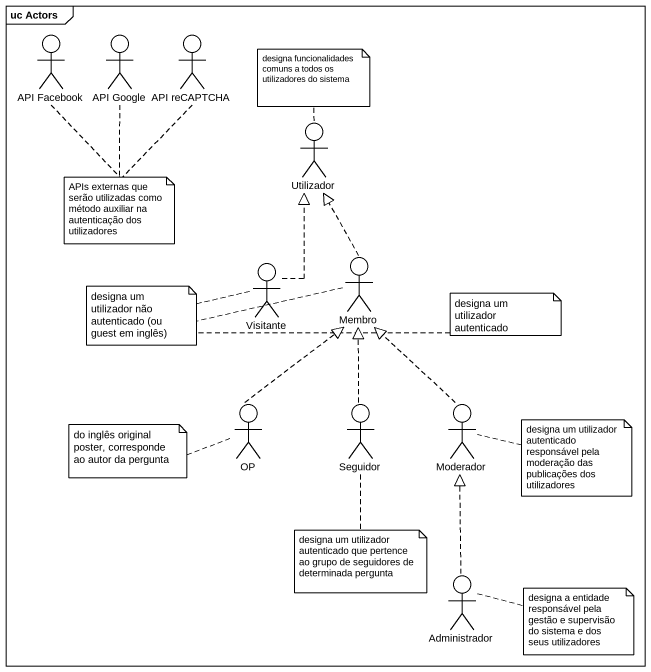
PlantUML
@startuml
mainframe uc Actors
actor "API Facebook" as API_Facebook
actor "API Google" as API_Google
actor "API reCAPTCHA" as API_reCAPTCHA
actor Utilizador
actor Visitante
actor Membro
actor OP
actor Seguidor
actor Moderador
actor Administrador
Visitante .up.|> Utilizador
Membro .up.|> Utilizador
OP .up.|> Membro
Seguidor .up.|> Membro
Moderador .up.|> Membro
Administrador .up.|> Moderador
note top of Utilizador : designa funcionalidades comuns a todos os utilizadores do sistema
note as N2
  APIs externas que serão utilizadas como método auxiliar na autenticação dos utilizadores
end note
N2 .. API_Facebook
N2 .. API_Google
N2 .. API_reCAPTCHA
note left of Visitante : designa um utilizador não autenticado (ou guest em inglês)
note right of Membro : designa um utilizador autenticado
note left of OP : do inglês original poster, corresponde ao autor da pergunta
note right of Moderador : designa um utilizador autenticado responsável pela moderação das publicações dos utilizadores
note bottom of Seguidor : designa um utilizador autenticado que pertence ao grupo de seguidores de determinada pergunta
note right of Administrador : designa a entidade responsável pela gestão e supervisão do sistema e dos seus utilizadores
@enduml
